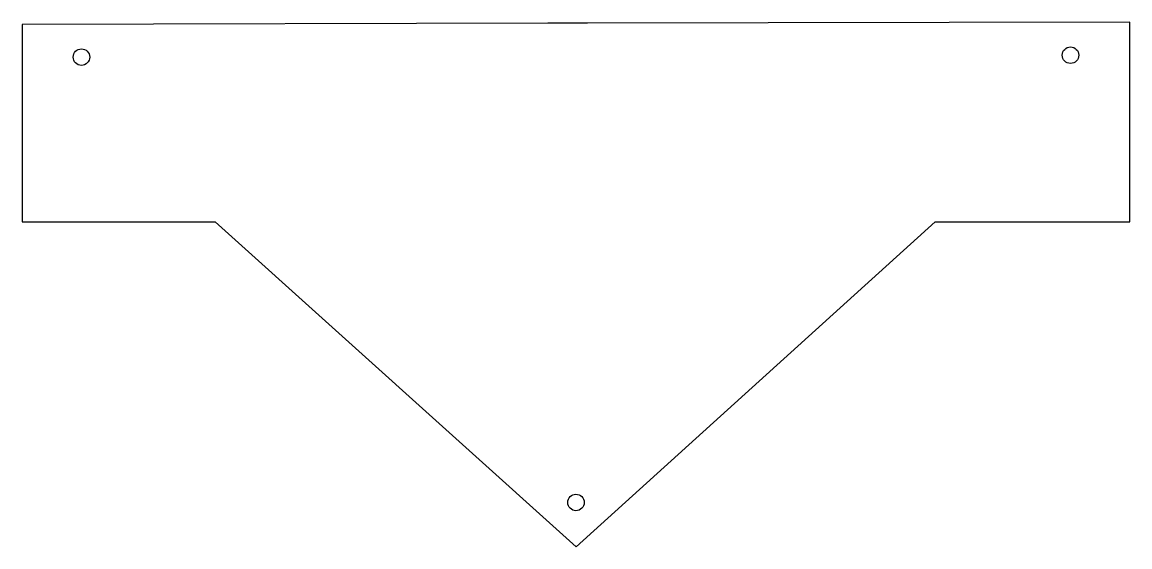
# Model space of a CAD drawing. Header units: millimetres. Extents: x -101 to 101, y -98 to -2.
import ezdxf

# ---------------------------------------------------------------- set-up
doc = ezdxf.new("R2010")
doc.units = ezdxf.units.MM

msp = doc.modelspace()

# ---------------------------------------------------------------- linework, layer by layer
msp.add_lwpolyline([(100.8, -2.5), (2.12, -2.69), (-5.13, -2.69), (-5.13, -2.71), (-100.79, -2.9), (-100.79, -38.89), (-65.66, -38.89), (0.01, -98.09), (65.39, -38.89), (100.8, -38.89)], close=True)
for centre in [(-90, -8.87), (90, -8.52), (0, -90)]:
    msp.add_circle(centre, 1.5)

doc.saveas('drawing.dxf')
